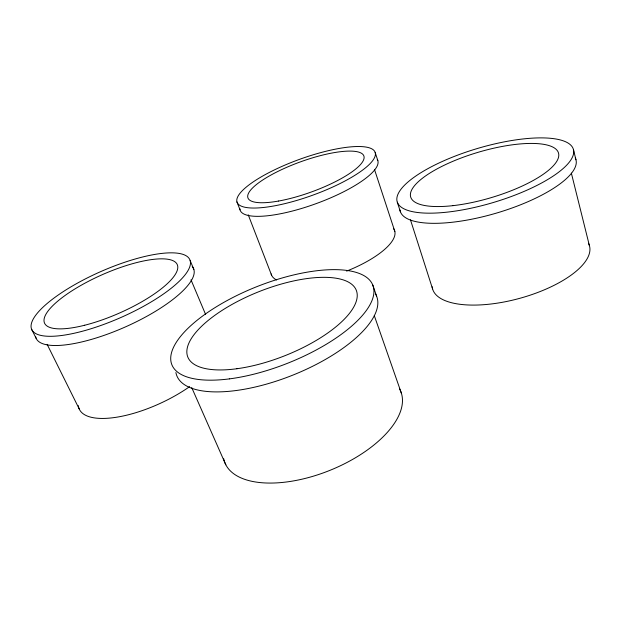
<?xml version="1.0" encoding="UTF-8"?>
<svg xmlns="http://www.w3.org/2000/svg" width="621" height="621" viewBox="0 0 621 621"><rect width="100%" height="100%" fill="white"/><g stroke="black" fill="none" stroke-linecap="round" stroke-linejoin="round"><path stroke-width="0.93" d="M31.679 329.394L36.111 338.266M47.149 344.376L79.185 408.89M191.742 387.636L225.827 464.803M190.989 279.807L205.629 314.521M190.142 260.556A86.412 25.065 -23.8 0 1 77.439 332.499A86.412 25.065 -23.8 0 1 64.716 290.69A86.412 25.065 -23.8 0 1 190.142 260.556L193.853 269.421M236.95 201.918L240.04 209.851M248.245 214.835L271.649 275.351M374.292 315.639L401.43 393.349M372.74 284.961L376.629 296.217M374.463 169.409L394.84 231.47M375.169 152.44A73.41 19.096 -19.9 0 1 276.834 205.396A73.41 19.096 -19.9 0 1 266.285 174.043A73.41 19.096 -19.9 0 1 375.169 152.44L377.824 160.583M397.3 202.182L400.405 211.784M410.465 219.826L432.581 288.881M571.359 173.135L589.329 245.349M573.439 149.568A91.924 28.155 -16.6 0 1 447.477 212.103A91.924 28.155 -16.6 0 1 434.894 164.976A91.924 28.155 -16.6 0 1 573.439 149.568L575.939 159.744M192.215 266.518A86.078 25.756 -23.9 0 1 126.249 326.545A86.078 25.756 -23.9 0 1 35.599 336.613M189.653 386.627A76.631 28.783 -24.9 0 1 117.866 417.009A76.631 28.783 -24.9 0 1 78.347 405.629M399.567 388.979A94.881 46.443 -22.1 0 1 328.889 470.765A94.881 46.443 -22.1 0 1 223.707 458.772M375.387 293.749A107.526 42.321 -21.7 0 1 291.777 375.542A107.526 42.321 -21.7 0 1 175.898 372.53M393.613 228.699A65.438 22.139 -19.7 0 1 346.642 271.105M276.57 279.962A65.438 22.139 -19.7 0 1 271.144 273.923M377.265 159.418A73.169 19.647 -19.9 0 1 314.831 204.099A73.169 19.647 -19.9 0 1 239.83 208.563M588.452 243.277A81.343 32.176 -15.3 0 1 520.452 298.134A81.343 32.176 -15.3 0 1 432.177 286.755M575.248 157.936A91.551 28.915 -16.4 0 1 496.722 213.011A91.551 28.915 -16.4 0 1 399.971 209.976M84.689 325.233A72.51 21.013 -23.8 0 0 177.319 264.748A72.51 21.013 -23.8 0 0 70.724 291.606A72.51 21.013 -23.8 0 0 84.689 325.233M236.911 368.734A90.612 34.551 -21.6 0 0 356.811 291.909A90.612 34.551 -21.6 0 0 222.396 310.197A90.612 34.551 -21.6 0 0 236.911 368.734M229.351 378.888A108.046 41.265 -21.6 0 0 373.539 287.562A108.046 41.265 -21.6 0 0 214.129 308.179A108.046 41.265 -21.6 0 0 229.351 378.888M278.604 201.033A61.619 16.014 -19.9 0 0 364.077 156.896A61.619 16.014 -19.9 0 0 275.049 172.863A61.619 16.014 -19.9 0 0 278.604 201.033M453.004 205.644A77.12 23.598 -16.6 0 0 558.535 153.154A77.12 23.598 -16.6 0 0 442.191 166.226A77.12 23.598 -16.6 0 0 453.004 205.644"/></g></svg>
